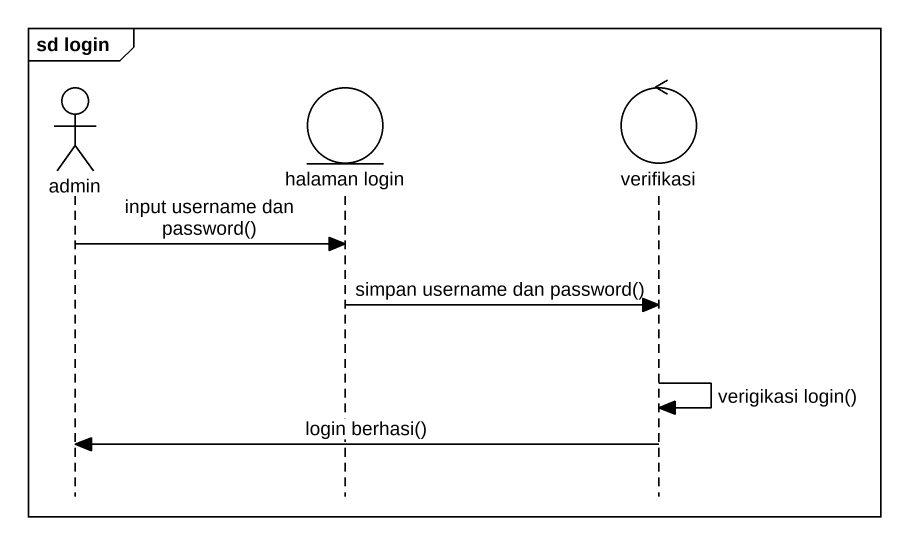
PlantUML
@startuml
mainframe sd login
hide footbox
actor admin
entity "halaman login" as halaman_login
control verifikasi

admin -> halaman_login : input username dan password()
halaman_login -> verifikasi : simpan username dan password()
verifikasi -> verifikasi : verigikasi login()
verifikasi -> admin : login berhasi()
@enduml
